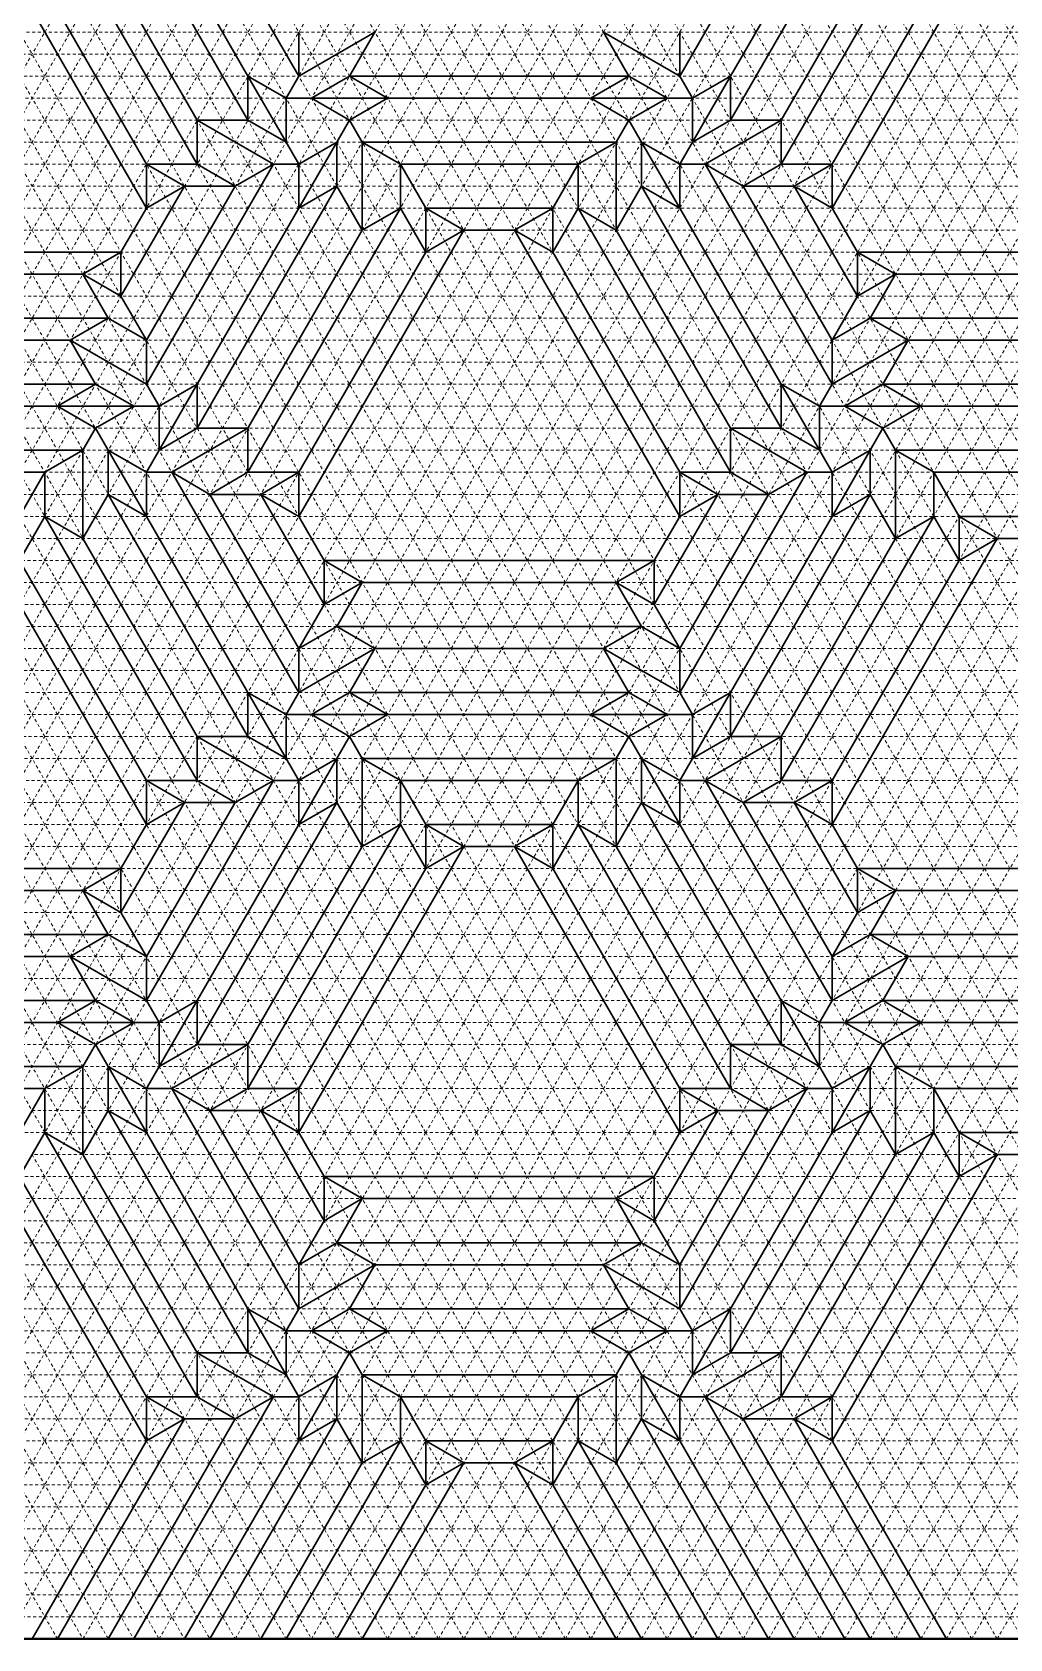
# Model space of a CAD drawing. Header units: inches. Extents: x -26 to 84, y -10 to 85.
# Drawn here: x 10.7 to 49.2, y -10.4 to 52.8 of the extents above; entities that cross this region are included whole.
import ezdxf

# ---------------------------------------------------------------- set-up
doc = ezdxf.new("R2010")
doc.units = ezdxf.units.IN
doc.header["$LTSCALE"] = 0.01
doc.header["$MEASUREMENT"] = 0
doc.linetypes.add('ACAD_ISO02W100', pattern=[15, 12, -3])
doc.layers.add('ValleyFold', color=7, linetype='ACAD_ISO02W100', lineweight=15)

msp = doc.modelspace()

# ---------------------------------------------------------------- linework, layer by layer
at = {"color": 5, "lineweight": 30}
for p, q in [((21.234, 51.115), (16.234, 59.775)), ((41.234, 59.775), (36.234, 51.115)), ((19.234, 49.383), (13.734, 58.909)), ((43.734, 58.909), (38.234, 49.383)), ((17.234, 47.651), (11.234, 58.043)), ((46.234, 58.043), (40.234, 47.651)), ((15.234, 45.919), (8.734, 57.177)), ((48.734, 57.177), (42.234, 45.919)), ((24.234, 52.847), (23.234, 51.115)), ((33.234, 52.847), (34.234, 51.115)), ((20.734, 48.517), (19.234, 51.115)), ((23.234, 51.115), (21.734, 50.249)), ((23.234, 51.115), (34.234, 51.115)), ((34.234, 51.115), (35.734, 50.249)), ((36.734, 48.517), (38.234, 51.115)), ((21.734, 50.249), (20.734, 50.249)), ((21.734, 50.249), (24.734, 50.249)), ((35.734, 50.249), (32.734, 50.249)), ((35.734, 50.249), (36.734, 50.249)), ((17.234, 49.383), (19.234, 49.383)), ((19.234, 49.383), (20.734, 48.517)), ((22.734, 48.517), (23.234, 49.383)), ((34.734, 48.517), (34.234, 49.383)), ((38.234, 49.383), (36.734, 48.517)), ((40.234, 49.383), (38.234, 49.383)), ((20.734, 48.517), (21.234, 47.651)), ((22.734, 48.517), (21.234, 45.919)), ((22.734, 46.785), (22.734, 48.517)), ((23.734, 48.517), (33.734, 48.517)), ((34.734, 48.517), (36.234, 45.919)), ((34.734, 46.785), (34.734, 48.517)), ((36.734, 48.517), (36.234, 47.651)), ((20.234, 47.651), (15.234, 38.991)), ((15.234, 47.651), (16.734, 46.785)), ((26.234, 45.919), (25.234, 47.651)), ((31.234, 45.919), (32.234, 47.651)), ((42.234, 38.991), (37.234, 47.651)), ((42.234, 47.651), (40.734, 46.785)), ((16.734, 46.785), (15.234, 45.919)), ((16.734, 46.785), (18.734, 46.785)), ((22.734, 46.785), (17.234, 37.259)), ((23.734, 45.053), (22.734, 46.785)), ((33.734, 45.053), (34.734, 46.785)), ((40.234, 37.259), (34.734, 46.785)), ((40.734, 46.785), (38.734, 46.785)), ((40.734, 46.785), (42.234, 45.919)), ((15.234, 45.919), (14.234, 44.187)), ((25.234, 45.919), (19.234, 35.527)), ((26.234, 45.919), (27.734, 45.053)), ((26.234, 44.187), (26.234, 45.919)), ((31.234, 45.919), (29.734, 45.053)), ((31.234, 44.187), (31.234, 45.919)), ((38.234, 35.527), (32.234, 45.919)), ((43.234, 44.187), (42.234, 45.919)), ((27.734, 45.053), (21.234, 33.795)), ((27.734, 45.053), (29.734, 45.053)), ((36.234, 33.795), (29.734, 45.053)), ((1.234, 44.187), (14.234, 44.187)), ((14.234, 42.455), (14.234, 44.187)), ((43.234, 42.455), (43.234, 44.187)), ((43.234, 44.187), (56.234, 44.187)), ((12.734, 43.321), (14.234, 42.455)), ((44.734, 43.321), (43.234, 42.455)), ((14.234, 42.455), (15.234, 40.723)), ((43.234, 42.455), (42.234, 40.723)), ((1.734, 41.589), (13.734, 41.589)), ((43.734, 41.589), (55.734, 41.589)), ((12.234, 40.723), (13.234, 38.991)), ((45.234, 40.723), (44.234, 38.991)), ((2.234, 38.991), (13.234, 38.991)), ((13.234, 38.991), (14.734, 38.125)), ((15.734, 36.393), (17.234, 38.991)), ((41.734, 36.393), (40.234, 38.991)), ((44.234, 38.991), (42.734, 38.125)), ((44.234, 38.991), (55.234, 38.991)), ((14.734, 38.125), (11.734, 38.125)), ((14.734, 38.125), (15.734, 38.125)), ((42.734, 38.125), (41.734, 38.125)), ((42.734, 38.125), (45.734, 38.125)), ((13.734, 36.393), (13.234, 37.259)), ((17.234, 37.259), (15.734, 36.393)), ((19.234, 37.259), (17.234, 37.259)), ((38.234, 37.259), (40.234, 37.259)), ((40.234, 37.259), (41.734, 36.393)), ((43.734, 36.393), (44.234, 37.259)), ((2.734, 36.393), (12.734, 36.393)), ((13.734, 34.661), (13.734, 36.393)), ((13.734, 36.393), (15.234, 33.795)), ((15.734, 36.393), (15.234, 35.527)), ((41.734, 36.393), (42.234, 35.527)), ((43.734, 36.393), (42.234, 33.795)), ((43.734, 34.661), (43.734, 36.393)), ((44.734, 36.393), (54.734, 36.393)), ((10.234, 33.795), (11.234, 35.527)), ((21.234, 26.866), (16.234, 35.527)), ((21.234, 35.527), (19.734, 34.661)), ((41.234, 35.527), (36.234, 26.866)), ((36.234, 35.527), (37.734, 34.661)), ((47.234, 33.795), (46.234, 35.527)), ((12.734, 32.929), (13.734, 34.661)), ((19.234, 25.134), (13.734, 34.661)), ((19.734, 34.661), (17.734, 34.661)), ((19.734, 34.661), (21.234, 33.795)), ((37.734, 34.661), (36.234, 33.795)), ((37.734, 34.661), (39.734, 34.661)), ((43.734, 34.661), (38.234, 25.134)), ((44.734, 32.929), (43.734, 34.661)), ((17.234, 23.402), (11.234, 33.795)), ((22.234, 32.062), (21.234, 33.795)), ((36.234, 33.795), (35.234, 32.062)), ((46.234, 33.795), (40.234, 23.402)), ((47.234, 32.062), (47.234, 33.795)), ((47.234, 33.795), (48.734, 32.929)), ((15.234, 21.67), (8.734, 32.929)), ((48.734, 32.929), (42.234, 21.67)), ((48.734, 32.929), (50.734, 32.929)), ((22.234, 30.33), (22.234, 32.062)), ((22.234, 32.062), (35.234, 32.062)), ((35.234, 30.33), (35.234, 32.062)), ((23.734, 31.196), (22.234, 30.33)), ((33.734, 31.196), (35.234, 30.33)), ((22.234, 30.33), (21.234, 28.598)), ((35.234, 30.33), (36.234, 28.598)), ((22.734, 29.464), (34.734, 29.464)), ((24.234, 28.598), (23.234, 26.866)), ((33.234, 28.598), (34.234, 26.866)), ((20.734, 24.268), (19.234, 26.866)), ((23.234, 26.866), (21.734, 26)), ((23.234, 26.866), (34.234, 26.866)), ((34.234, 26.866), (35.734, 26)), ((36.734, 24.268), (38.234, 26.866)), ((21.734, 26), (20.734, 26)), ((21.734, 26), (24.734, 26)), ((35.734, 26), (32.734, 26)), ((35.734, 26), (36.734, 26)), ((17.234, 25.134), (19.234, 25.134)), ((19.234, 25.134), (20.734, 24.268)), ((22.734, 24.268), (23.234, 25.134)), ((34.734, 24.268), (34.234, 25.134)), ((38.234, 25.134), (36.734, 24.268)), ((40.234, 25.134), (38.234, 25.134)), ((20.734, 24.268), (21.234, 23.402)), ((22.734, 24.268), (21.234, 21.67)), ((22.734, 22.536), (22.734, 24.268)), ((23.734, 24.268), (33.734, 24.268)), ((34.734, 24.268), (36.234, 21.67)), ((34.734, 22.536), (34.734, 24.268)), ((36.734, 24.268), (36.234, 23.402)), ((15.234, 23.402), (16.734, 22.536)), ((20.234, 23.402), (15.234, 14.742)), ((26.234, 21.67), (25.234, 23.402)), ((31.234, 21.67), (32.234, 23.402)), ((42.234, 14.742), (37.234, 23.402)), ((42.234, 23.402), (40.734, 22.536)), ((16.734, 22.536), (15.234, 21.67)), ((16.734, 22.536), (18.734, 22.536)), ((22.734, 22.536), (17.234, 13.01)), ((23.734, 20.804), (22.734, 22.536)), ((33.734, 20.804), (34.734, 22.536)), ((40.234, 13.01), (34.734, 22.536)), ((40.734, 22.536), (38.734, 22.536)), ((40.734, 22.536), (42.234, 21.67)), ((15.234, 21.67), (14.234, 19.938)), ((25.234, 21.67), (19.234, 11.278)), ((26.234, 21.67), (27.734, 20.804)), ((26.234, 19.938), (26.234, 21.67)), ((31.234, 21.67), (29.734, 20.804)), ((31.234, 19.938), (31.234, 21.67)), ((38.234, 11.278), (32.234, 21.67)), ((43.234, 19.938), (42.234, 21.67)), ((27.734, 20.804), (21.234, 9.546)), ((27.734, 20.804), (29.734, 20.804)), ((36.234, 9.546), (29.734, 20.804)), ((1.234, 19.938), (14.234, 19.938)), ((14.234, 18.206), (14.234, 19.938)), ((43.234, 18.206), (43.234, 19.938)), ((43.234, 19.938), (56.234, 19.938)), ((12.734, 19.072), (14.234, 18.206)), ((44.734, 19.072), (43.234, 18.206)), ((14.234, 18.206), (15.234, 16.474)), ((43.234, 18.206), (42.234, 16.474)), ((1.734, 17.34), (13.734, 17.34)), ((43.734, 17.34), (55.734, 17.34)), ((12.234, 16.474), (13.234, 14.742)), ((45.234, 16.474), (44.234, 14.742)), ((2.234, 14.742), (13.234, 14.742)), ((13.234, 14.742), (14.734, 13.876)), ((15.734, 12.144), (17.234, 14.742)), ((41.734, 12.144), (40.234, 14.742)), ((44.234, 14.742), (42.734, 13.876)), ((44.234, 14.742), (55.234, 14.742)), ((14.734, 13.876), (11.734, 13.876)), ((14.734, 13.876), (15.734, 13.876)), ((42.734, 13.876), (41.734, 13.876)), ((42.734, 13.876), (45.734, 13.876)), ((13.734, 12.144), (13.234, 13.01)), ((17.234, 13.01), (15.734, 12.144)), ((19.234, 13.01), (17.234, 13.01)), ((38.234, 13.01), (40.234, 13.01)), ((40.234, 13.01), (41.734, 12.144)), ((43.734, 12.144), (44.234, 13.01)), ((2.734, 12.144), (12.734, 12.144)), ((13.734, 12.144), (15.234, 9.546)), ((13.734, 10.412), (13.734, 12.144)), ((15.734, 12.144), (15.234, 11.278)), ((41.734, 12.144), (42.234, 11.278)), ((43.734, 12.144), (42.234, 9.546)), ((43.734, 10.412), (43.734, 12.144)), ((44.734, 12.144), (54.734, 12.144)), ((10.234, 9.546), (11.234, 11.278)), ((21.234, 2.618), (16.234, 11.278)), ((21.234, 11.278), (19.734, 10.412)), ((36.234, 11.278), (37.734, 10.412)), ((41.234, 11.278), (36.234, 2.618)), ((47.234, 9.546), (46.234, 11.278)), ((12.734, 8.68), (13.734, 10.412)), ((19.234, 0.886), (13.734, 10.412)), ((19.734, 10.412), (17.734, 10.412)), ((19.734, 10.412), (21.234, 9.546)), ((37.734, 10.412), (36.234, 9.546)), ((37.734, 10.412), (39.734, 10.412)), ((43.734, 10.412), (38.234, 0.886)), ((44.734, 8.68), (43.734, 10.412)), ((17.234, -0.846), (11.234, 9.546)), ((22.234, 7.814), (21.234, 9.546)), ((36.234, 9.546), (35.234, 7.814)), ((46.234, 9.546), (40.234, -0.846)), ((47.234, 7.814), (47.234, 9.546)), ((47.234, 9.546), (48.734, 8.68)), ((15.234, -2.579), (8.734, 8.68)), ((48.734, 8.68), (42.234, -2.579)), ((48.734, 8.68), (50.734, 8.68)), ((22.234, 7.814), (35.234, 7.814)), ((22.234, 6.082), (22.234, 7.814)), ((35.234, 6.082), (35.234, 7.814)), ((23.734, 6.948), (22.234, 6.082)), ((33.734, 6.948), (35.234, 6.082)), ((22.234, 6.082), (21.234, 4.35)), ((35.234, 6.082), (36.234, 4.35)), ((22.734, 5.216), (34.734, 5.216)), ((24.234, 4.35), (23.234, 2.618)), ((33.234, 4.35), (34.234, 2.618)), ((20.734, 0.02), (19.234, 2.618)), ((23.234, 2.618), (21.734, 1.752)), ((23.234, 2.618), (34.234, 2.618)), ((34.234, 2.618), (35.734, 1.752)), ((36.734, 0.02), (38.234, 2.618)), ((21.734, 1.752), (20.734, 1.752)), ((21.734, 1.752), (24.734, 1.752)), ((35.734, 1.752), (32.734, 1.752)), ((35.734, 1.752), (36.734, 1.752)), ((17.234, 0.886), (19.234, 0.886)), ((19.234, 0.886), (20.734, 0.02)), ((22.734, 0.02), (23.234, 0.886)), ((34.734, 0.02), (34.234, 0.886)), ((38.234, 0.886), (36.734, 0.02)), ((40.234, 0.886), (38.234, 0.886)), ((20.734, 0.02), (21.234, -0.846)), ((22.734, 0.02), (21.234, -2.579)), ((22.734, -1.713), (22.734, 0.02)), ((23.734, 0.02), (33.734, 0.02)), ((34.734, 0.02), (36.234, -2.579)), ((34.734, -1.713), (34.734, 0.02)), ((36.734, 0.02), (36.234, -0.846)), ((20.234, -0.846), (14.734, -10.373)), ((15.234, -0.846), (16.734, -1.713)), ((26.234, -2.579), (25.234, -0.846)), ((31.234, -2.579), (32.234, -0.846)), ((42.734, -10.373), (37.234, -0.846)), ((42.234, -0.846), (40.734, -1.713)), ((16.734, -1.713), (15.234, -2.579)), ((16.734, -1.713), (18.734, -1.713)), ((22.734, -1.713), (17.734, -10.373)), ((23.734, -3.445), (22.734, -1.713)), ((33.734, -3.445), (34.734, -1.713)), ((39.734, -10.373), (34.734, -1.713)), ((40.734, -1.713), (38.734, -1.713)), ((40.734, -1.713), (42.234, -2.579)), ((15.234, -2.579), (10.734, -10.373)), ((25.234, -2.579), (20.734, -10.373)), ((26.234, -4.311), (26.234, -2.579)), ((26.234, -2.579), (27.734, -3.445)), ((31.234, -2.579), (29.734, -3.445)), ((31.234, -4.311), (31.234, -2.579)), ((36.734, -10.373), (32.234, -2.579)), ((46.734, -10.373), (42.234, -2.579)), ((27.734, -3.445), (23.734, -10.373)), ((27.734, -3.445), (29.734, -3.445)), ((33.734, -10.373), (29.734, -3.445))]:
    msp.add_line(p, q, dxfattribs=at)
at = {"color": 1, "lineweight": 30}
for p, q in [((19.234, 51.115), (15.234, 58.043)), ((42.234, 58.043), (38.234, 51.115)), ((17.234, 49.383), (12.734, 57.177)), ((44.734, 57.177), (40.234, 49.383)), ((15.234, 47.651), (10.234, 56.311)), ((47.234, 56.311), (42.234, 47.651)), ((21.234, 51.115), (24.234, 52.847)), ((21.234, 52.847), (21.234, 51.115)), ((36.234, 51.115), (33.234, 52.847)), ((36.234, 52.847), (36.234, 51.115)), ((19.234, 49.383), (19.234, 51.115)), ((19.234, 51.115), (20.734, 50.249)), ((20.734, 50.249), (21.234, 51.115)), ((21.234, 51.115), (20.734, 50.249)), ((23.234, 51.115), (24.734, 50.249)), ((34.234, 51.115), (32.734, 50.249)), ((36.734, 50.249), (36.234, 51.115)), ((36.234, 51.115), (36.734, 50.249)), ((38.234, 51.115), (36.734, 50.249)), ((38.234, 49.383), (38.234, 51.115)), ((20.734, 50.249), (20.734, 48.517)), ((23.234, 49.383), (21.734, 50.249)), ((24.734, 50.249), (23.234, 49.383)), ((24.734, 50.249), (32.734, 50.249)), ((32.734, 50.249), (34.234, 49.383)), ((34.234, 49.383), (35.734, 50.249)), ((36.734, 50.249), (36.734, 48.517)), ((17.234, 49.383), (17.234, 47.651)), ((20.234, 47.651), (17.234, 49.383)), ((23.734, 48.517), (23.234, 49.383)), ((23.234, 49.383), (23.734, 48.517)), ((34.234, 49.383), (33.734, 48.517)), ((33.734, 48.517), (34.234, 49.383)), ((37.234, 47.651), (40.234, 49.383)), ((40.234, 49.383), (40.234, 47.651)), ((21.234, 47.651), (22.734, 48.517)), ((23.734, 48.517), (23.734, 45.053)), ((25.234, 47.651), (23.734, 48.517)), ((32.234, 47.651), (33.734, 48.517)), ((33.734, 48.517), (33.734, 45.053)), ((36.234, 47.651), (34.734, 48.517)), ((15.234, 47.651), (17.234, 47.651)), ((15.234, 45.919), (15.234, 47.651)), ((17.234, 47.651), (18.734, 46.785)), ((18.734, 46.785), (20.234, 47.651)), ((20.234, 47.651), (21.234, 47.651)), ((21.234, 47.651), (20.234, 47.651)), ((21.234, 45.919), (21.234, 47.651)), ((25.234, 45.919), (25.234, 47.651)), ((25.234, 47.651), (32.234, 47.651)), ((32.234, 45.919), (32.234, 47.651)), ((37.234, 47.651), (36.234, 47.651)), ((36.234, 47.651), (37.234, 47.651)), ((36.234, 45.919), (36.234, 47.651)), ((38.734, 46.785), (37.234, 47.651)), ((40.234, 47.651), (38.734, 46.785)), ((42.234, 47.651), (40.234, 47.651)), ((42.234, 45.919), (42.234, 47.651)), ((16.734, 46.785), (14.234, 42.455)), ((18.734, 46.785), (15.234, 40.723)), ((22.734, 46.785), (21.234, 45.919)), ((34.734, 46.785), (36.234, 45.919)), ((42.234, 40.723), (38.734, 46.785)), ((43.234, 42.455), (40.734, 46.785)), ((21.234, 45.919), (17.234, 38.991)), ((23.734, 45.053), (25.234, 45.919)), ((26.234, 44.187), (25.234, 45.919)), ((26.234, 45.919), (31.234, 45.919)), ((31.234, 44.187), (32.234, 45.919)), ((33.734, 45.053), (32.234, 45.919)), ((40.234, 38.991), (36.234, 45.919)), ((23.734, 45.053), (19.234, 37.259)), ((27.734, 45.053), (26.234, 44.187)), ((29.734, 45.053), (31.234, 44.187)), ((38.234, 37.259), (33.734, 45.053)), ((14.234, 44.187), (12.734, 43.321)), ((26.234, 44.187), (21.234, 35.527)), ((36.234, 35.527), (31.234, 44.187)), ((43.234, 44.187), (44.734, 43.321)), ((2.734, 43.321), (12.734, 43.321)), ((12.734, 43.321), (13.734, 41.589)), ((44.734, 43.321), (43.734, 41.589)), ((44.734, 43.321), (54.734, 43.321)), ((12.234, 40.723), (13.734, 41.589)), ((13.734, 41.589), (15.234, 40.723)), ((43.734, 41.589), (42.234, 40.723)), ((45.234, 40.723), (43.734, 41.589)), ((3.234, 40.723), (12.234, 40.723)), ((15.234, 38.991), (12.234, 40.723)), ((15.234, 40.723), (15.234, 38.991)), ((42.234, 38.991), (45.234, 40.723)), ((42.234, 40.723), (42.234, 38.991)), ((45.234, 40.723), (54.234, 40.723)), ((13.234, 38.991), (11.734, 38.125)), ((15.234, 38.991), (15.734, 38.125)), ((15.734, 38.125), (15.234, 38.991)), ((17.234, 38.991), (15.734, 38.125)), ((17.234, 37.259), (17.234, 38.991)), ((40.234, 38.991), (41.734, 38.125)), ((40.234, 37.259), (40.234, 38.991)), ((42.234, 38.991), (41.734, 38.125)), ((41.734, 38.125), (42.234, 38.991)), ((44.234, 38.991), (45.734, 38.125)), ((3.734, 38.125), (11.734, 38.125)), ((11.734, 38.125), (13.234, 37.259)), ((13.234, 37.259), (14.734, 38.125)), ((15.734, 38.125), (15.734, 36.393)), ((41.734, 38.125), (41.734, 36.393)), ((44.234, 37.259), (42.734, 38.125)), ((45.734, 38.125), (44.234, 37.259)), ((45.734, 38.125), (53.734, 38.125)), ((12.734, 36.393), (13.234, 37.259)), ((13.234, 37.259), (12.734, 36.393)), ((16.234, 35.527), (19.234, 37.259)), ((19.234, 37.259), (19.234, 35.527)), ((38.234, 37.259), (38.234, 35.527)), ((41.234, 35.527), (38.234, 37.259)), ((44.234, 37.259), (44.734, 36.393)), ((44.734, 36.393), (44.234, 37.259)), ((11.234, 35.527), (12.734, 36.393)), ((12.734, 36.393), (12.734, 32.929)), ((15.234, 35.527), (13.734, 36.393)), ((42.234, 35.527), (43.734, 36.393)), ((44.734, 36.393), (44.734, 32.929)), ((46.234, 35.527), (44.734, 36.393)), ((4.234, 35.527), (11.234, 35.527)), ((11.234, 33.795), (11.234, 35.527)), ((15.234, 35.527), (16.234, 35.527)), ((15.234, 33.795), (15.234, 35.527)), ((16.234, 35.527), (15.234, 35.527)), ((17.734, 34.661), (16.234, 35.527)), ((19.234, 35.527), (17.734, 34.661)), ((21.234, 35.527), (19.234, 35.527)), ((21.234, 33.795), (21.234, 35.527)), ((36.234, 35.527), (38.234, 35.527)), ((36.234, 33.795), (36.234, 35.527)), ((38.234, 35.527), (39.734, 34.661)), ((39.734, 34.661), (41.234, 35.527)), ((42.234, 35.527), (41.234, 35.527)), ((41.234, 35.527), (42.234, 35.527)), ((42.234, 33.795), (42.234, 35.527)), ((46.234, 33.795), (46.234, 35.527)), ((46.234, 35.527), (53.234, 35.527)), ((13.734, 34.661), (15.234, 33.795)), ((21.234, 28.598), (17.734, 34.661)), ((22.234, 30.33), (19.734, 34.661)), ((37.734, 34.661), (35.234, 30.33)), ((39.734, 34.661), (36.234, 28.598)), ((43.734, 34.661), (42.234, 33.795)), ((10.234, 32.062), (11.234, 33.795)), ((12.734, 32.929), (11.234, 33.795)), ((19.234, 26.866), (15.234, 33.795)), ((42.234, 33.795), (38.234, 26.866)), ((44.734, 32.929), (46.234, 33.795)), ((47.234, 32.062), (46.234, 33.795)), ((47.234, 33.795), (52.234, 33.795)), ((17.234, 25.134), (12.734, 32.929)), ((44.734, 32.929), (40.234, 25.134)), ((48.734, 32.929), (47.234, 32.062)), ((15.234, 23.402), (10.234, 32.062)), ((22.234, 32.062), (23.734, 31.196)), ((35.234, 32.062), (33.734, 31.196)), ((47.234, 32.062), (42.234, 23.402)), ((23.734, 31.196), (22.734, 29.464)), ((23.734, 31.196), (33.734, 31.196)), ((33.734, 31.196), (34.734, 29.464)), ((22.734, 29.464), (21.234, 28.598)), ((24.234, 28.598), (22.734, 29.464)), ((33.234, 28.598), (34.734, 29.464)), ((34.734, 29.464), (36.234, 28.598)), ((21.234, 28.598), (21.234, 26.866)), ((21.234, 26.866), (24.234, 28.598)), ((24.234, 28.598), (33.234, 28.598)), ((36.234, 26.866), (33.234, 28.598)), ((36.234, 28.598), (36.234, 26.866)), ((19.234, 25.134), (19.234, 26.866)), ((19.234, 26.866), (20.734, 26)), ((20.734, 26), (21.234, 26.866)), ((21.234, 26.866), (20.734, 26)), ((23.234, 26.866), (24.734, 26)), ((34.234, 26.866), (32.734, 26)), ((36.734, 26), (36.234, 26.866)), ((36.234, 26.866), (36.734, 26)), ((38.234, 26.866), (36.734, 26)), ((38.234, 25.134), (38.234, 26.866)), ((20.734, 26), (20.734, 24.268)), ((23.234, 25.134), (21.734, 26)), ((24.734, 26), (23.234, 25.134)), ((24.734, 26), (32.734, 26)), ((32.734, 26), (34.234, 25.134)), ((34.234, 25.134), (35.734, 26)), ((36.734, 26), (36.734, 24.268)), ((20.234, 23.402), (17.234, 25.134)), ((17.234, 25.134), (17.234, 23.402)), ((23.734, 24.268), (23.234, 25.134)), ((23.234, 25.134), (23.734, 24.268)), ((34.234, 25.134), (33.734, 24.268)), ((33.734, 24.268), (34.234, 25.134)), ((37.234, 23.402), (40.234, 25.134)), ((40.234, 25.134), (40.234, 23.402)), ((21.234, 23.402), (22.734, 24.268)), ((23.734, 24.268), (23.734, 20.804)), ((25.234, 23.402), (23.734, 24.268)), ((32.234, 23.402), (33.734, 24.268)), ((33.734, 24.268), (33.734, 20.804)), ((36.234, 23.402), (34.734, 24.268)), ((15.234, 23.402), (17.234, 23.402)), ((15.234, 21.67), (15.234, 23.402)), ((17.234, 23.402), (18.734, 22.536)), ((18.734, 22.536), (20.234, 23.402)), ((20.234, 23.402), (21.234, 23.402)), ((21.234, 23.402), (20.234, 23.402)), ((21.234, 21.67), (21.234, 23.402)), ((25.234, 21.67), (25.234, 23.402)), ((25.234, 23.402), (32.234, 23.402)), ((32.234, 21.67), (32.234, 23.402)), ((37.234, 23.402), (36.234, 23.402)), ((36.234, 23.402), (37.234, 23.402)), ((36.234, 21.67), (36.234, 23.402)), ((38.734, 22.536), (37.234, 23.402)), ((40.234, 23.402), (38.734, 22.536)), ((42.234, 23.402), (40.234, 23.402)), ((42.234, 21.67), (42.234, 23.402)), ((16.734, 22.536), (14.234, 18.206)), ((18.734, 22.536), (15.234, 16.474)), ((22.734, 22.536), (21.234, 21.67)), ((34.734, 22.536), (36.234, 21.67)), ((42.234, 16.474), (38.734, 22.536)), ((43.234, 18.206), (40.734, 22.536)), ((21.234, 21.67), (17.234, 14.742)), ((23.734, 20.804), (25.234, 21.67)), ((26.234, 19.938), (25.234, 21.67)), ((26.234, 21.67), (31.234, 21.67)), ((31.234, 19.938), (32.234, 21.67)), ((33.734, 20.804), (32.234, 21.67)), ((40.234, 14.742), (36.234, 21.67)), ((23.734, 20.804), (19.234, 13.01)), ((27.734, 20.804), (26.234, 19.938)), ((29.734, 20.804), (31.234, 19.938)), ((38.234, 13.01), (33.734, 20.804)), ((14.234, 19.938), (12.734, 19.072)), ((26.234, 19.938), (21.234, 11.278)), ((36.234, 11.278), (31.234, 19.938)), ((43.234, 19.938), (44.734, 19.072)), ((2.734, 19.072), (12.734, 19.072)), ((12.734, 19.072), (13.734, 17.34)), ((44.734, 19.072), (43.734, 17.34)), ((44.734, 19.072), (54.734, 19.072)), ((12.234, 16.474), (13.734, 17.34)), ((13.734, 17.34), (15.234, 16.474)), ((43.734, 17.34), (42.234, 16.474)), ((45.234, 16.474), (43.734, 17.34)), ((3.234, 16.474), (12.234, 16.474)), ((15.234, 14.742), (12.234, 16.474)), ((15.234, 16.474), (15.234, 14.742)), ((42.234, 14.742), (45.234, 16.474)), ((42.234, 16.474), (42.234, 14.742)), ((45.234, 16.474), (54.234, 16.474)), ((13.234, 14.742), (11.734, 13.876)), ((15.734, 13.876), (15.234, 14.742)), ((15.234, 14.742), (15.734, 13.876)), ((17.234, 14.742), (15.734, 13.876)), ((17.234, 13.01), (17.234, 14.742)), ((40.234, 14.742), (41.734, 13.876)), ((40.234, 13.01), (40.234, 14.742)), ((42.234, 14.742), (41.734, 13.876)), ((41.734, 13.876), (42.234, 14.742)), ((44.234, 14.742), (45.734, 13.876)), ((3.734, 13.876), (11.734, 13.876)), ((11.734, 13.876), (13.234, 13.01)), ((13.234, 13.01), (14.734, 13.876)), ((15.734, 13.876), (15.734, 12.144)), ((41.734, 13.876), (41.734, 12.144)), ((44.234, 13.01), (42.734, 13.876)), ((45.734, 13.876), (44.234, 13.01)), ((45.734, 13.876), (53.734, 13.876)), ((13.234, 13.01), (12.734, 12.144)), ((12.734, 12.144), (13.234, 13.01)), ((16.234, 11.278), (19.234, 13.01)), ((19.234, 13.01), (19.234, 11.278)), ((38.234, 13.01), (38.234, 11.278)), ((41.234, 11.278), (38.234, 13.01)), ((44.234, 13.01), (44.734, 12.144)), ((44.734, 12.144), (44.234, 13.01)), ((11.234, 11.278), (12.734, 12.144)), ((12.734, 12.144), (12.734, 8.68)), ((15.234, 11.278), (13.734, 12.144)), ((42.234, 11.278), (43.734, 12.144)), ((44.734, 12.144), (44.734, 8.68)), ((46.234, 11.278), (44.734, 12.144)), ((4.234, 11.278), (11.234, 11.278)), ((11.234, 9.546), (11.234, 11.278)), ((16.234, 11.278), (15.234, 11.278)), ((15.234, 11.278), (16.234, 11.278)), ((15.234, 9.546), (15.234, 11.278)), ((17.734, 10.412), (16.234, 11.278)), ((19.234, 11.278), (17.734, 10.412)), ((21.234, 11.278), (19.234, 11.278)), ((21.234, 9.546), (21.234, 11.278)), ((36.234, 11.278), (38.234, 11.278)), ((36.234, 9.546), (36.234, 11.278)), ((38.234, 11.278), (39.734, 10.412)), ((39.734, 10.412), (41.234, 11.278)), ((42.234, 11.278), (41.234, 11.278)), ((41.234, 11.278), (42.234, 11.278)), ((42.234, 9.546), (42.234, 11.278)), ((46.234, 9.546), (46.234, 11.278)), ((46.234, 11.278), (53.234, 11.278)), ((13.734, 10.412), (15.234, 9.546)), ((21.234, 4.35), (17.734, 10.412)), ((22.234, 6.082), (19.734, 10.412)), ((37.734, 10.412), (35.234, 6.082)), ((39.734, 10.412), (36.234, 4.35)), ((43.734, 10.412), (42.234, 9.546)), ((10.234, 7.814), (11.234, 9.546)), ((12.734, 8.68), (11.234, 9.546)), ((19.234, 2.618), (15.234, 9.546)), ((42.234, 9.546), (38.234, 2.618)), ((44.734, 8.68), (46.234, 9.546)), ((47.234, 7.814), (46.234, 9.546)), ((47.234, 9.546), (52.234, 9.546)), ((17.234, 0.886), (12.734, 8.68)), ((44.734, 8.68), (40.234, 0.886)), ((48.734, 8.68), (47.234, 7.814)), ((15.234, -0.846), (10.234, 7.814)), ((22.234, 7.814), (23.734, 6.948)), ((35.234, 7.814), (33.734, 6.948)), ((47.234, 7.814), (42.234, -0.846)), ((23.734, 6.948), (22.734, 5.216)), ((23.734, 6.948), (33.734, 6.948)), ((33.734, 6.948), (34.734, 5.216)), ((22.734, 5.216), (21.234, 4.35)), ((24.234, 4.35), (22.734, 5.216)), ((33.234, 4.35), (34.734, 5.216)), ((34.734, 5.216), (36.234, 4.35)), ((21.234, 2.618), (24.234, 4.35)), ((21.234, 4.35), (21.234, 2.618)), ((24.234, 4.35), (33.234, 4.35)), ((36.234, 2.618), (33.234, 4.35)), ((36.234, 4.35), (36.234, 2.618)), ((19.234, 2.618), (20.734, 1.752)), ((19.234, 0.886), (19.234, 2.618)), ((21.234, 2.618), (20.734, 1.752)), ((20.734, 1.752), (21.234, 2.618)), ((23.234, 2.618), (24.734, 1.752)), ((34.234, 2.618), (32.734, 1.752)), ((36.734, 1.752), (36.234, 2.618)), ((36.234, 2.618), (36.734, 1.752)), ((38.234, 2.618), (36.734, 1.752)), ((38.234, 0.886), (38.234, 2.618)), ((20.734, 1.752), (20.734, 0.02)), ((23.234, 0.886), (21.734, 1.752)), ((24.734, 1.752), (23.234, 0.886)), ((24.734, 1.752), (32.734, 1.752)), ((32.734, 1.752), (34.234, 0.886)), ((34.234, 0.886), (35.734, 1.752)), ((36.734, 1.752), (36.734, 0.02)), ((17.234, 0.886), (17.234, -0.846)), ((20.234, -0.846), (17.234, 0.886)), ((23.234, 0.886), (23.734, 0.02)), ((23.734, 0.02), (23.234, 0.886)), ((34.234, 0.886), (33.734, 0.02)), ((33.734, 0.02), (34.234, 0.886)), ((37.234, -0.846), (40.234, 0.886)), ((40.234, 0.886), (40.234, -0.846)), ((21.234, -0.846), (22.734, 0.02)), ((23.734, 0.02), (23.734, -3.445)), ((25.234, -0.846), (23.734, 0.02)), ((32.234, -0.846), (33.734, 0.02)), ((33.734, 0.02), (33.734, -3.445)), ((36.234, -0.846), (34.734, 0.02)), ((15.234, -0.846), (17.234, -0.846)), ((15.234, -2.579), (15.234, -0.846)), ((17.234, -0.846), (18.734, -1.713)), ((18.734, -1.713), (20.234, -0.846)), ((21.234, -0.846), (20.234, -0.846)), ((20.234, -0.846), (21.234, -0.846)), ((21.234, -2.579), (21.234, -0.846)), ((25.234, -0.846), (32.234, -0.846)), ((25.234, -2.579), (25.234, -0.846)), ((32.234, -2.579), (32.234, -0.846)), ((37.234, -0.846), (36.234, -0.846)), ((36.234, -0.846), (37.234, -0.846)), ((36.234, -2.579), (36.234, -0.846)), ((38.734, -1.713), (37.234, -0.846)), ((40.234, -0.846), (38.734, -1.713)), ((42.234, -0.846), (40.234, -0.846)), ((42.234, -2.579), (42.234, -0.846)), ((16.734, -1.713), (11.734, -10.373)), ((18.734, -1.713), (13.734, -10.373)), ((22.734, -1.713), (21.234, -2.579)), ((34.734, -1.713), (36.234, -2.579)), ((43.734, -10.373), (38.734, -1.713)), ((45.734, -10.373), (40.734, -1.713)), ((21.234, -2.579), (16.734, -10.373)), ((23.734, -3.445), (25.234, -2.579)), ((26.234, -4.311), (25.234, -2.579)), ((26.234, -2.579), (31.234, -2.579)), ((31.234, -4.311), (32.234, -2.579)), ((33.734, -3.445), (32.234, -2.579)), ((40.734, -10.373), (36.234, -2.579)), ((23.734, -3.445), (19.734, -10.373)), ((27.734, -3.445), (26.234, -4.311)), ((29.734, -3.445), (31.234, -4.311)), ((37.734, -10.373), (33.734, -3.445)), ((26.234, -4.311), (22.734, -10.373)), ((34.734, -10.373), (31.234, -4.311))]:
    msp.add_line(p, q, dxfattribs=at)
at = {"lineweight": 40}
msp.add_line((56.734, -10.373), (0.734, -10.373), dxfattribs=at)
at = {"layer": 'ValleyFold'}
for p, q in [((18.234, 64.971), (-1.266, 31.196)), ((19.234, 64.971), (-0.766, 30.33)), ((20.234, 64.971), (-0.266, 29.464)), ((21.234, 64.971), (0.234, 28.598)), ((22.234, 64.971), (0.734, 27.732)), ((23.234, 64.971), (1.234, 26.866)), ((24.234, 64.971), (1.734, 26)), ((25.234, 64.971), (2.234, 25.134)), ((26.234, 64.971), (2.734, 24.268)), ((27.234, 64.971), (3.234, 23.402)), ((28.234, 64.971), (3.734, 22.536)), ((29.234, 64.971), (4.234, 21.67)), ((30.234, 64.971), (4.734, 20.804)), ((31.234, 64.971), (5.234, 19.938)), ((32.234, 64.971), (5.734, 19.072)), ((33.234, 64.971), (6.234, 18.206)), ((34.234, 64.971), (6.734, 17.34)), ((35.234, 64.971), (7.234, 16.474)), ((36.234, 64.971), (7.734, 15.608)), ((37.234, 64.971), (8.234, 14.742)), ((38.234, 64.971), (8.734, 13.876)), ((39.234, 64.971), (9.234, 13.01)), ((40.234, 64.971), (9.734, 12.144)), ((41.234, 64.971), (10.234, 11.278)), ((42.234, 64.971), (10.734, 10.412)), ((43.234, 64.971), (11.234, 9.546)), ((11.234, 64.971), (43.234, 9.546)), ((43.734, 10.412), (12.234, 64.971)), ((44.234, 11.278), (13.234, 64.971)), ((44.734, 12.144), (14.234, 64.971)), ((45.234, 13.01), (15.234, 64.971)), ((45.734, 13.876), (16.234, 64.971)), ((46.234, 14.742), (17.234, 64.971)), ((46.734, 15.608), (18.234, 64.971)), ((47.234, 16.474), (19.234, 64.971)), ((47.734, 17.34), (20.234, 64.971)), ((48.234, 18.206), (21.234, 64.971)), ((48.734, 19.072), (22.234, 64.971)), ((49.234, 19.938), (23.234, 64.971)), ((49.734, 20.804), (24.234, 64.971)), ((50.234, 21.67), (25.234, 64.971)), ((50.734, 22.536), (26.234, 64.971)), ((51.234, 23.402), (27.234, 64.971)), ((51.734, 24.268), (28.234, 64.971)), ((52.234, 25.134), (29.234, 64.971)), ((52.734, 26), (30.234, 64.971)), ((53.234, 26.866), (31.234, 64.971)), ((53.734, 27.732), (32.234, 64.971)), ((54.234, 28.598), (33.234, 64.971)), ((54.734, 29.464), (34.234, 64.971)), ((55.234, 30.33), (35.234, 64.971)), ((55.734, 31.196), (36.234, 64.971)), ((56.234, 32.062), (37.234, 64.971)), ((56.734, 32.929), (38.234, 64.971)), ((57.234, 33.795), (39.234, 64.971)), ((57.734, 34.661), (40.234, 64.971)), ((58.234, 35.527), (41.234, 64.971)), ((58.734, 36.393), (42.234, 64.971)), ((10.734, 64.105), (42.234, 9.546)), ((12.234, 9.546), (43.734, 64.105)), ((10.234, 63.239), (41.234, 9.546)), ((13.234, 9.546), (44.234, 63.239)), ((9.734, 62.373), (40.234, 9.546)), ((14.234, 9.546), (44.734, 62.373)), ((9.234, 61.507), (39.234, 9.546)), ((15.234, 9.546), (45.234, 61.507)), ((8.734, 60.641), (38.234, 9.546)), ((16.234, 9.546), (45.734, 60.641)), ((8.234, 59.775), (37.234, 9.546)), ((17.234, 9.546), (46.234, 59.775)), ((7.734, 58.909), (36.234, 9.546)), ((18.234, 9.546), (46.734, 58.909)), ((7.234, 58.043), (35.234, 9.546)), ((19.234, 9.546), (47.234, 58.043)), ((6.734, 57.177), (34.234, 9.546)), ((20.234, 9.546), (47.734, 57.177)), ((6.234, 56.311), (33.234, 9.546)), ((21.234, 9.546), (48.234, 56.311)), ((5.734, 55.445), (32.234, 9.546)), ((22.234, 9.546), (48.734, 55.445)), ((5.234, 54.579), (31.234, 9.546)), ((23.234, 9.546), (49.234, 54.579)), ((4.734, 53.713), (30.234, 9.546)), ((24.234, 9.546), (49.734, 53.713)), ((50.234, 52.847), (4.234, 52.847)), ((4.234, 52.847), (29.234, 9.546)), ((25.234, 9.546), (50.234, 52.847)), ((50.734, 51.981), (3.734, 51.981)), ((3.734, 51.981), (28.234, 9.546)), ((26.234, 9.546), (50.734, 51.981)), ((51.234, 51.115), (3.234, 51.115)), ((3.234, 51.115), (27.234, 9.546)), ((27.234, 9.546), (51.234, 51.115)), ((51.734, 50.249), (2.734, 50.249)), ((2.734, 50.249), (26.234, 9.546)), ((28.234, 9.546), (51.734, 50.249)), ((52.234, 49.383), (2.234, 49.383)), ((2.234, 49.383), (25.234, 9.546)), ((29.234, 9.546), (52.234, 49.383)), ((52.734, 48.517), (1.734, 48.517)), ((1.734, 48.517), (24.234, 9.546)), ((30.234, 9.546), (52.734, 48.517)), ((53.234, 47.651), (1.234, 47.651)), ((1.234, 47.651), (23.234, 9.546)), ((31.234, 9.546), (53.234, 47.651)), ((53.734, 46.785), (0.734, 46.785)), ((0.734, 46.785), (22.234, 9.546)), ((32.234, 9.546), (53.734, 46.785)), ((54.234, 45.919), (0.234, 45.919)), ((0.234, 45.919), (21.234, 9.546)), ((33.234, 9.546), (54.234, 45.919)), ((54.734, 45.053), (-0.266, 45.053)), ((-0.266, 45.053), (20.234, 9.546)), ((34.234, 9.546), (54.734, 45.053)), ((55.234, 44.187), (-0.766, 44.187)), ((-0.766, 44.187), (19.234, 9.546)), ((35.234, 9.546), (55.234, 44.187)), ((55.734, 43.321), (-1.266, 43.321)), ((-1.266, 43.321), (18.234, 9.546)), ((36.234, 9.546), (55.734, 43.321)), ((56.234, 42.455), (-1.766, 42.455)), ((-1.766, 42.455), (17.234, 9.546)), ((37.234, 9.546), (56.234, 42.455)), ((56.734, 41.589), (-2.266, 41.589)), ((-2.266, 41.589), (16.234, 9.546)), ((38.234, 9.546), (56.734, 41.589)), ((57.234, 40.723), (-2.766, 40.723)), ((-2.766, 40.723), (15.234, 9.546)), ((39.234, 9.546), (57.234, 40.723)), ((57.734, 39.857), (-3.266, 39.857)), ((-3.266, 39.857), (14.234, 9.546)), ((40.234, 9.546), (57.734, 39.857)), ((58.234, 38.991), (-3.766, 38.991)), ((-3.766, 38.991), (13.234, 9.546)), ((41.234, 9.546), (58.234, 38.991)), ((58.734, 38.125), (-4.266, 38.125)), ((-4.266, 38.125), (12.234, 9.546)), ((42.234, 9.546), (58.734, 38.125)), ((59.234, 37.259), (-4.766, 37.259)), ((11.234, 9.546), (-4.766, 37.259)), ((59.234, 37.259), (43.234, 9.546)), ((60.234, 37.259), (43.734, 8.68)), ((61.234, 37.259), (44.234, 7.814)), ((62.234, 37.259), (44.734, 6.948)), ((63.234, 37.259), (45.234, 6.082)), ((64.234, 37.259), (45.734, 5.216)), ((65.234, 37.259), (46.234, 4.35)), ((66.234, 37.259), (46.734, 3.484)), ((67.234, 37.259), (47.234, 2.618)), ((68.234, 37.259), (47.734, 1.752)), ((69.234, 37.259), (48.234, 0.886)), ((70.234, 37.259), (48.734, 0.02)), ((71.234, 37.259), (49.234, -0.846)), ((-4.266, 36.393), (58.734, 36.393)), ((-3.766, 35.527), (58.234, 35.527)), ((-3.266, 34.661), (57.734, 34.661)), ((-2.766, 33.795), (57.234, 33.795)), ((-2.266, 32.929), (56.734, 32.929)), ((-1.766, 32.062), (56.234, 32.062)), ((-1.266, 31.196), (55.734, 31.196)), ((-0.766, 30.33), (55.234, 30.33)), ((-0.266, 29.464), (54.734, 29.464)), ((0.234, 28.598), (54.234, 28.598)), ((0.734, 27.732), (53.734, 27.732)), ((1.234, 26.866), (53.234, 26.866)), ((1.734, 26), (52.734, 26)), ((2.234, 25.134), (52.234, 25.134)), ((2.734, 24.268), (51.734, 24.268)), ((3.234, 23.402), (51.234, 23.402)), ((3.734, 22.536), (50.734, 22.536)), ((4.234, 21.67), (50.234, 21.67)), ((4.734, 20.804), (49.734, 20.804)), ((5.234, 19.938), (49.234, 19.938)), ((74.234, 19.938), (49.234, 19.938)), ((5.734, 19.072), (48.734, 19.072)), ((73.734, 19.072), (48.734, 19.072)), ((48.734, 19.072), (61.234, -2.579)), ((6.234, 18.206), (48.234, 18.206)), ((73.234, 18.206), (48.234, 18.206)), ((48.234, 18.206), (60.734, -3.445)), ((6.734, 17.34), (47.734, 17.34)), ((72.734, 17.34), (47.734, 17.34)), ((47.734, 17.34), (60.234, -4.311)), ((7.234, 16.474), (47.234, 16.474)), ((72.234, 16.474), (47.234, 16.474)), ((47.234, 16.474), (59.734, -5.177)), ((7.734, 15.608), (46.734, 15.608)), ((71.734, 15.608), (46.734, 15.608)), ((46.734, 15.608), (59.234, -6.043)), ((8.234, 14.742), (46.234, 14.742)), ((71.234, 14.742), (46.234, 14.742)), ((46.234, 14.742), (58.734, -6.909)), ((8.734, 13.876), (45.734, 13.876)), ((70.734, 13.876), (45.734, 13.876)), ((45.734, 13.876), (58.234, -7.775)), ((9.234, 13.01), (45.234, 13.01)), ((70.234, 13.01), (45.234, 13.01)), ((45.234, 13.01), (57.734, -8.641)), ((9.734, 12.144), (44.734, 12.144)), ((69.734, 12.144), (44.734, 12.144)), ((44.734, 12.144), (57.234, -9.507)), ((10.234, 11.278), (44.234, 11.278)), ((69.234, 11.278), (44.234, 11.278)), ((44.234, 11.278), (56.734, -10.373)), ((10.734, 10.412), (43.734, 10.412)), ((68.734, 10.412), (43.734, 10.412)), ((43.734, 10.412), (55.734, -10.373)), ((11.234, 9.546), (-10.766, 9.546)), ((11.234, 9.546), (0.234, -9.507)), ((12.234, 9.546), (0.734, -10.373)), ((13.234, 9.546), (1.734, -10.373)), ((14.234, 9.546), (2.734, -10.373)), ((15.234, 9.546), (3.734, -10.373)), ((16.234, 9.546), (4.734, -10.373)), ((17.234, 9.546), (5.734, -10.373)), ((18.234, 9.546), (6.734, -10.373)), ((19.234, 9.546), (7.734, -10.373)), ((20.234, 9.546), (8.734, -10.373)), ((21.234, 9.546), (9.734, -10.373)), ((22.234, 9.546), (10.734, -10.373)), ((43.234, 9.546), (11.234, 9.546)), ((11.234, 9.546), (22.734, -10.373)), ((23.234, 9.546), (11.734, -10.373)), ((23.734, -10.373), (12.234, 9.546)), ((24.234, 9.546), (12.734, -10.373)), ((24.734, -10.373), (13.234, 9.546)), ((25.234, 9.546), (13.734, -10.373)), ((25.734, -10.373), (14.234, 9.546)), ((26.234, 9.546), (14.734, -10.373)), ((26.734, -10.373), (15.234, 9.546)), ((27.234, 9.546), (15.734, -10.373)), ((27.734, -10.373), (16.234, 9.546)), ((28.234, 9.546), (16.734, -10.373)), ((28.734, -10.373), (17.234, 9.546)), ((29.234, 9.546), (17.734, -10.373)), ((29.734, -10.373), (18.234, 9.546)), ((30.234, 9.546), (18.734, -10.373)), ((30.734, -10.373), (19.234, 9.546)), ((31.234, 9.546), (19.734, -10.373)), ((31.734, -10.373), (20.234, 9.546)), ((32.234, 9.546), (20.734, -10.373)), ((32.734, -10.373), (21.234, 9.546)), ((33.234, 9.546), (21.734, -10.373)), ((33.734, -10.373), (22.234, 9.546)), ((34.234, 9.546), (22.734, -10.373)), ((34.734, -10.373), (23.234, 9.546)), ((35.234, 9.546), (23.734, -10.373)), ((35.734, -10.373), (24.234, 9.546)), ((36.234, 9.546), (24.734, -10.373)), ((36.734, -10.373), (25.234, 9.546)), ((37.234, 9.546), (25.734, -10.373)), ((37.734, -10.373), (26.234, 9.546)), ((38.234, 9.546), (26.734, -10.373)), ((38.734, -10.373), (27.234, 9.546)), ((39.234, 9.546), (27.734, -10.373)), ((39.734, -10.373), (28.234, 9.546)), ((40.234, 9.546), (28.734, -10.373)), ((40.734, -10.373), (29.234, 9.546)), ((41.234, 9.546), (29.734, -10.373)), ((41.734, -10.373), (30.234, 9.546)), ((42.234, 9.546), (30.734, -10.373)), ((42.734, -10.373), (31.234, 9.546)), ((43.234, 9.546), (31.734, -10.373)), ((43.734, -10.373), (32.234, 9.546)), ((44.734, -10.373), (33.234, 9.546)), ((45.734, -10.373), (34.234, 9.546)), ((46.734, -10.373), (35.234, 9.546)), ((47.734, -10.373), (36.234, 9.546)), ((48.734, -10.373), (37.234, 9.546)), ((49.734, -10.373), (38.234, 9.546)), ((50.734, -10.373), (39.234, 9.546)), ((51.734, -10.373), (40.234, 9.546)), ((52.734, -10.373), (41.234, 9.546)), ((53.734, -10.373), (42.234, 9.546)), ((54.734, -10.373), (43.234, 9.546)), ((68.234, 9.546), (43.234, 9.546)), ((10.734, 8.68), (21.734, -10.373)), ((43.734, 8.68), (10.734, 8.68)), ((32.734, -10.373), (43.734, 8.68)), ((43.734, 8.68), (67.734, 8.68)), ((10.234, 7.814), (20.734, -10.373)), ((44.234, 7.814), (10.234, 7.814)), ((33.734, -10.373), (44.234, 7.814)), ((44.234, 7.814), (67.234, 7.814)), ((9.734, 6.948), (19.734, -10.373)), ((44.734, 6.948), (9.734, 6.948)), ((34.734, -10.373), (44.734, 6.948)), ((44.734, 6.948), (66.734, 6.948)), ((9.234, 6.082), (18.734, -10.373)), ((45.234, 6.082), (9.234, 6.082)), ((35.734, -10.373), (45.234, 6.082)), ((45.234, 6.082), (66.234, 6.082)), ((8.734, 5.216), (17.734, -10.373)), ((45.734, 5.216), (8.734, 5.216)), ((36.734, -10.373), (45.734, 5.216)), ((45.734, 5.216), (65.734, 5.216)), ((46.234, 4.35), (8.234, 4.35)), ((8.234, 4.35), (16.734, -10.373)), ((37.734, -10.373), (46.234, 4.35)), ((46.234, 4.35), (65.234, 4.35)), ((46.734, 3.484), (7.734, 3.484)), ((7.734, 3.484), (15.734, -10.373)), ((38.734, -10.373), (46.734, 3.484)), ((46.734, 3.484), (64.734, 3.484)), ((47.234, 2.618), (7.234, 2.618)), ((7.234, 2.618), (14.734, -10.373)), ((39.734, -10.373), (47.234, 2.618)), ((47.234, 2.618), (64.234, 2.618)), ((47.734, 1.752), (6.734, 1.752)), ((6.734, 1.752), (13.734, -10.373)), ((40.734, -10.373), (47.734, 1.752)), ((47.734, 1.752), (63.734, 1.752)), ((48.234, 0.886), (6.234, 0.886)), ((6.234, 0.886), (12.734, -10.373)), ((41.734, -10.373), (48.234, 0.886)), ((48.234, 0.886), (63.234, 0.886)), ((48.734, 0.02), (5.734, 0.02)), ((5.734, 0.02), (11.734, -10.373)), ((42.734, -10.373), (48.734, 0.02)), ((48.734, 0.02), (62.734, 0.02)), ((49.234, -0.846), (5.234, -0.846)), ((43.734, -10.373), (49.234, -0.846)), ((49.234, -0.846), (62.234, -0.846)), ((49.734, -1.713), (4.734, -1.713)), ((44.734, -10.373), (49.734, -1.713)), ((50.234, -2.579), (4.234, -2.579)), ((45.734, -10.373), (50.234, -2.579)), ((50.734, -3.445), (3.734, -3.445)), ((46.734, -10.373), (50.734, -3.445)), ((51.234, -4.311), (3.234, -4.311)), ((47.734, -10.373), (51.234, -4.311)), ((51.734, -5.177), (2.734, -5.177)), ((48.734, -10.373), (51.734, -5.177)), ((52.234, -6.043), (2.234, -6.043)), ((52.734, -6.909), (1.734, -6.909)), ((53.234, -7.775), (1.234, -7.775)), ((53.734, -8.641), (0.734, -8.641)), ((54.234, -9.507), (0.234, -9.507))]:
    msp.add_line(p, q, dxfattribs=at)

doc.saveas('drawing.dxf')
